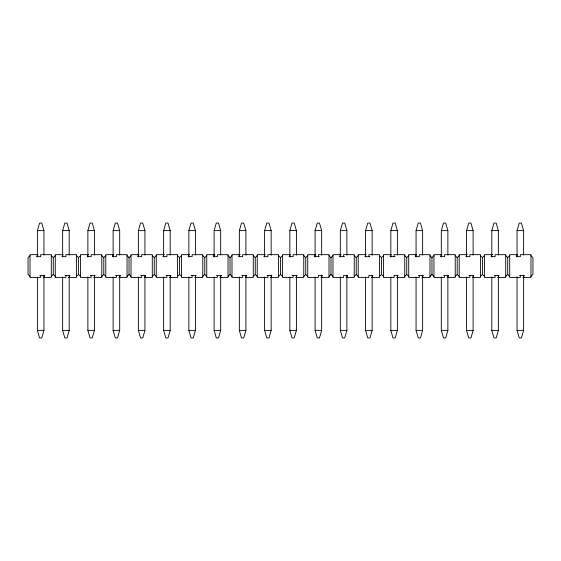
<?xml version="1.0" encoding="UTF-8"?>
<svg xmlns="http://www.w3.org/2000/svg" width="561" height="561" viewBox="0 0 561 561"><rect width="100%" height="100%" fill="white"/><g stroke="black" fill="none" stroke-linecap="round" stroke-linejoin="round"><path stroke-width="0.84" d="M37.391 256.868L37.391 230.606L39.579 223.054L41.766 223.054L43.954 230.606L43.954 255.115M62.636 256.868L62.636 230.606L64.824 223.054L67.011 223.054L69.199 230.606L69.199 255.115M43.954 275.248L43.954 330.394L41.766 337.946L39.579 337.946L37.391 330.394L37.391 277.001M87.881 256.868L87.881 230.606L90.069 223.054L92.256 223.054L94.444 230.606L94.444 255.115M69.199 275.248L69.199 330.394L67.011 337.946L64.824 337.946L62.636 330.394L62.636 277.001M113.126 256.868L113.126 230.606L115.314 223.054L117.501 223.054L119.689 230.606L119.689 255.115M94.444 275.248L94.444 330.394L92.256 337.946L90.069 337.946L87.881 330.394L87.881 277.001M138.371 256.868L138.371 230.606L140.559 223.054L142.746 223.054L144.934 230.606L144.934 255.115M119.689 275.248L119.689 330.394L117.501 337.946L115.314 337.946L113.126 330.394L113.126 277.001M163.616 256.868L163.616 230.606L165.804 223.054L167.991 223.054L170.179 230.606L170.179 255.115M144.934 275.248L144.934 330.394L142.746 337.946L140.559 337.946L138.371 330.394L138.371 277.001M188.861 256.868L188.861 230.606L191.049 223.054L193.236 223.054L195.424 230.606L195.424 255.115M170.179 275.248L170.179 330.394L167.991 337.946L165.804 337.946L163.616 330.394L163.616 277.001M214.106 256.868L214.106 230.606L216.294 223.054L218.481 223.054L220.669 230.606L220.669 255.115M195.424 275.248L195.424 330.394L193.236 337.946L191.049 337.946L188.861 330.394L188.861 277.001M239.351 256.868L239.351 230.606L241.539 223.054L243.726 223.054L245.914 230.606L245.914 255.115M220.669 275.248L220.669 330.394L218.481 337.946L216.294 337.946L214.106 330.394L214.106 277.001M264.596 256.868L264.596 230.606L266.784 223.054L268.971 223.054L271.159 230.606L271.159 255.115M245.914 275.248L245.914 330.394L243.726 337.946L241.539 337.946L239.351 330.394L239.351 277.001M289.841 256.868L289.841 230.606L292.029 223.054L294.216 223.054L296.404 230.606L296.404 255.115M271.159 275.248L271.159 330.394L268.971 337.946L266.784 337.946L264.596 330.394L264.596 277.001M315.086 256.868L315.086 230.606L317.274 223.054L319.461 223.054L321.649 230.606L321.649 255.115M296.404 275.248L296.404 330.394L294.216 337.946L292.029 337.946L289.841 330.394L289.841 277.001M340.331 256.868L340.331 230.606L342.519 223.054L344.706 223.054L346.894 230.606L346.894 255.115M321.649 275.248L321.649 330.394L319.461 337.946L317.274 337.946L315.086 330.394L315.086 277.001M365.576 256.868L365.576 230.606L367.764 223.054L369.951 223.054L372.139 230.606L372.139 255.115M346.894 275.248L346.894 330.394L344.706 337.946L342.519 337.946L340.331 330.394L340.331 277.001M390.821 256.868L390.821 230.606L393.009 223.054L395.196 223.054L397.384 230.606L397.384 255.115M372.139 275.248L372.139 330.394L369.951 337.946L367.764 337.946L365.576 330.394L365.576 277.001M416.066 256.868L416.066 230.606L418.254 223.054L420.441 223.054L422.629 230.606L422.629 255.115M397.384 275.248L397.384 330.394L395.196 337.946L393.009 337.946L390.821 330.394L390.821 277.001M441.311 256.868L441.311 230.606L443.499 223.054L445.686 223.054L447.874 230.606L447.874 255.115M422.629 275.248L422.629 330.394L420.441 337.946L418.254 337.946L416.066 330.394L416.066 277.001M466.556 256.868L466.556 230.606L468.744 223.054L470.931 223.054L473.119 230.606L473.119 255.115M447.874 275.248L447.874 330.394L445.686 337.946L443.499 337.946L441.311 330.394L441.311 277.001M491.801 256.868L491.801 230.606L493.989 223.054L496.176 223.054L498.364 230.606L498.364 255.115M473.119 275.248L473.119 330.394L470.931 337.946L468.744 337.946L466.556 330.394L466.556 277.001M517.046 256.868L517.046 230.606L519.234 223.054L521.421 223.054L523.609 230.606L523.609 255.115M498.364 275.248L498.364 330.394L496.176 337.946L493.989 337.946L491.801 330.394L491.801 277.001M523.609 275.248L523.609 330.394L521.421 337.946L519.234 337.946L517.046 330.394L517.046 277.001M30.035 255.655L28.05 257.639L28.05 274.434L30.035 276.426M55.28 276.426L53.295 274.434L53.295 257.639L55.28 255.655M51.31 276.426L53.295 274.434M80.525 276.426L78.54 274.434L78.54 257.639L80.525 255.655M76.555 276.426L78.54 274.434M101.8 276.426L103.785 274.434L103.785 257.639L105.77 255.655M127.045 276.426L129.03 274.434L129.03 257.639L131.015 255.655M152.29 276.426L154.275 274.434L154.275 257.639L156.26 255.655M177.535 276.426L179.52 274.434L179.52 257.639L181.505 255.655M202.78 276.426L204.765 274.434L204.765 257.639L206.75 255.655M228.025 276.426L230.01 274.434L230.01 257.639L231.995 255.655M257.24 276.426L255.255 274.434L255.255 257.639L257.24 255.655M253.27 276.426L255.255 274.434M278.515 276.426L280.5 274.434L280.5 257.639L282.485 255.655M307.73 276.426L305.745 274.434L305.745 257.639L307.73 255.655M303.76 276.426L305.745 274.434M329.005 276.426L330.99 274.434L330.99 257.639L332.975 255.655M354.25 276.426L356.235 274.434L356.235 257.639L358.22 255.655M383.465 276.426L381.48 274.434L381.48 257.639L383.465 255.655M379.495 276.426L381.48 274.434M408.71 276.426L406.725 274.434L406.725 257.639L408.71 255.655M404.74 276.426L406.725 274.434M429.985 276.426L431.97 274.434L431.97 257.639L433.955 255.655M455.23 276.426L457.215 274.434L457.215 257.639L459.2 255.655M480.475 276.426L482.46 274.434L482.46 257.639L484.445 255.655M505.72 276.426L507.705 274.434L507.705 257.639L509.69 255.655M530.965 276.426L532.95 274.434L532.95 257.639L530.965 255.655M37.391 230.606L43.954 230.606M62.636 230.606L69.199 230.606M87.881 230.606L94.444 230.606M113.126 230.606L119.689 230.606M138.371 230.606L144.934 230.606M163.616 230.606L170.179 230.606M188.861 230.606L195.424 230.606M214.106 230.606L220.669 230.606M239.351 230.606L245.914 230.606M264.596 230.606L271.159 230.606M289.841 230.606L296.404 230.606M315.086 230.606L321.649 230.606M340.331 230.606L346.894 230.606M365.576 230.606L372.139 230.606M390.821 230.606L397.384 230.606M416.066 230.606L422.629 230.606M441.311 230.606L447.874 230.606M466.556 230.606L473.119 230.606M491.801 230.606L498.364 230.606M517.046 230.606L523.609 230.606M38.218 254.659L30.035 254.659L30.035 277.422L40.672 277.422L40.672 275.43M63.463 254.659L55.28 254.659L55.28 277.422L65.918 277.422L65.918 275.43M88.708 254.659L80.525 254.659L80.525 277.422L91.163 277.422L91.163 275.43M113.953 254.659L105.77 254.659L105.77 277.422L116.408 277.422L116.408 275.43M139.198 254.659L131.015 254.659L131.015 277.422L141.653 277.422L141.653 275.43M164.443 254.659L156.26 254.659L156.26 277.422L166.898 277.422L166.898 275.43M189.688 254.659L181.505 254.659L181.505 277.422L192.143 277.422L192.143 275.43M214.933 254.659L206.75 254.659L206.75 277.422L217.388 277.422L217.388 275.43M240.178 254.659L231.995 254.659L231.995 277.422L242.633 277.422L242.633 275.43M265.423 254.659L257.24 254.659L257.24 277.422L267.877 277.422L267.877 275.43M290.668 254.659L282.485 254.659L282.485 277.422L293.123 277.422L293.123 275.43M315.913 254.659L307.73 254.659L307.73 277.422L318.368 277.422L318.368 275.43L322.4 275.43M341.158 254.659L332.975 254.659L332.975 277.422L343.613 277.422L343.613 275.43L347.645 275.43M366.403 254.659L358.22 254.659L358.22 277.422L368.858 277.422L368.858 275.43L372.89 275.43M391.648 254.659L383.465 254.659L383.465 277.422L394.103 277.422L394.103 275.43L398.135 275.43M416.893 254.659L408.71 254.659L408.71 277.422L419.348 277.422L419.348 275.43M442.138 254.659L433.955 254.659L433.955 277.422L444.593 277.422L444.593 275.43M467.383 254.659L459.2 254.659L459.2 277.422L469.838 277.422L469.838 275.43M492.628 254.659L484.445 254.659L484.445 277.422L495.083 277.422L495.083 275.43M517.873 254.659L509.69 254.659L509.69 277.422L520.327 277.422L520.327 275.43M36.64 256.643L40.672 256.643L40.672 254.659L51.31 254.659L51.31 277.422L43.127 277.422M61.885 256.643L65.918 256.643L65.918 254.659L76.555 254.659L76.555 277.422L68.372 277.422M87.13 256.643L91.163 256.643L91.163 254.659L101.8 254.659L101.8 277.422L93.617 277.422M112.375 256.643L116.408 256.643L116.408 254.659L127.045 254.659L127.045 277.422L118.862 277.422M137.62 256.643L141.653 256.643L141.653 254.659L152.29 254.659L152.29 277.422L144.107 277.422M162.865 256.643L166.898 256.643L166.898 254.659L177.535 254.659L177.535 277.422L169.352 277.422M188.11 256.643L192.143 256.643L192.143 254.659L202.78 254.659L202.78 277.422L194.597 277.422M213.355 256.643L217.388 256.643L217.388 254.659L228.025 254.659L228.025 277.422L219.842 277.422M238.6 256.643L242.633 256.643L242.633 254.659L253.27 254.659L253.27 277.422L245.087 277.422M263.845 256.643L267.877 256.643L267.877 254.659L278.515 254.659L278.515 277.422L270.332 277.422M289.09 256.643L293.123 256.643L293.123 254.659L303.76 254.659L303.76 277.422L295.577 277.422M314.335 256.643L319.237 256.643M339.58 256.643L344.482 256.643M364.825 256.643L369.727 256.643M390.07 256.643L394.972 256.643M415.315 256.643L419.348 256.643L419.348 254.659L429.985 254.659L429.985 277.422L421.802 277.422M440.56 256.643L444.593 256.643L444.593 254.659L455.23 254.659L455.23 277.422L447.047 277.422M465.805 256.643L469.838 256.643L469.838 254.659L480.475 254.659L480.475 277.422L472.292 277.422M491.05 256.643L495.083 256.643L495.083 254.659L505.72 254.659L505.72 277.422L497.537 277.422M516.295 256.643L520.327 256.643L520.327 254.659L530.965 254.659L530.965 277.422L522.782 277.422M39.803 275.43L44.705 275.43M65.048 275.43L69.95 275.43M90.293 275.43L95.195 275.43M115.538 275.43L120.44 275.43M140.783 275.43L145.685 275.43M166.028 275.43L170.93 275.43M191.273 275.43L196.175 275.43M216.518 275.43L221.42 275.43M241.763 275.43L246.665 275.43M267.008 275.43L271.91 275.43M292.253 275.43L297.155 275.43M418.478 275.43L423.38 275.43M443.723 275.43L448.625 275.43M468.968 275.43L473.87 275.43M494.213 275.43L499.115 275.43M519.458 275.43L524.36 275.43M320.822 277.422L329.005 277.422L329.005 254.659L318.368 254.659L318.368 256.643M346.067 277.422L354.25 277.422L354.25 254.659L343.613 254.659L343.613 256.643M371.312 277.422L379.495 277.422L379.495 254.659L368.858 254.659L368.858 256.643M396.557 277.422L404.74 277.422L404.74 254.659L394.103 254.659L394.103 256.643M37.391 330.394L43.954 330.394M62.636 330.394L69.199 330.394M87.881 330.394L94.444 330.394M113.126 330.394L119.689 330.394M138.371 330.394L144.934 330.394M163.616 330.394L170.179 330.394M188.861 330.394L195.424 330.394M214.106 330.394L220.669 330.394M239.351 330.394L245.914 330.394M264.596 330.394L271.159 330.394M289.841 330.394L296.404 330.394M315.086 330.394L321.649 330.394M340.331 330.394L346.894 330.394M365.576 330.394L372.139 330.394M390.821 330.394L397.384 330.394M416.066 330.394L422.629 330.394M441.311 330.394L447.874 330.394M466.556 330.394L473.119 330.394M491.801 330.394L498.364 330.394M517.046 330.394L523.609 330.394M505.72 255.655L507.705 257.639M507.705 274.434L509.69 276.426M480.475 255.655L482.46 257.639M482.46 274.434L484.445 276.426M455.23 255.655L457.215 257.639M457.215 274.434L459.2 276.426M429.985 255.655L431.97 257.639M431.97 274.434L433.955 276.426M404.74 255.655L406.725 257.639M379.495 255.655L381.48 257.639M354.25 255.655L356.235 257.639M356.235 274.434L358.22 276.426M329.005 255.655L330.99 257.639M330.99 274.434L332.975 276.426M303.76 255.655L305.745 257.639M278.515 255.655L280.5 257.639M280.5 274.434L282.485 276.426M253.27 255.655L255.255 257.639M228.025 255.655L230.01 257.639M230.01 274.434L231.995 276.426M202.78 255.655L204.765 257.639M204.765 274.434L206.75 276.426M177.535 255.655L179.52 257.639M179.52 274.434L181.505 276.426M152.29 255.655L154.275 257.639M154.275 274.434L156.26 276.426M127.045 255.655L129.03 257.639M129.03 274.434L131.015 276.426M101.8 255.655L103.785 257.639M103.785 274.434L105.77 276.426M76.555 255.655L78.54 257.639M51.31 255.655L53.295 257.639M523.806 275.43L523.806 277.422M516.849 254.659L516.849 256.643M498.561 275.43L498.561 277.422M491.604 254.659L491.604 256.643M473.316 275.43L473.316 277.422M466.359 254.659L466.359 256.643M448.071 275.43L448.071 277.422M441.114 254.659L441.114 256.643M422.826 275.43L422.826 277.422M415.869 254.659L415.869 256.643M397.581 275.43L397.581 277.422M390.624 254.659L390.624 256.643M372.336 275.43L372.336 277.422M365.379 254.659L365.379 256.643M347.091 275.43L347.091 277.422M340.134 254.659L340.134 256.643M321.846 275.43L321.846 277.422M314.889 254.659L314.889 256.643M296.601 275.43L296.601 277.422M289.644 254.659L289.644 256.643M271.356 275.43L271.356 277.422M264.399 254.659L264.399 256.643M246.111 275.43L246.111 277.422M239.154 254.659L239.154 256.643M220.866 275.43L220.866 277.422M213.909 254.659L213.909 256.643M195.621 275.43L195.621 277.422M188.664 254.659L188.664 256.643M170.376 275.43L170.376 277.422M163.419 254.659L163.419 256.643M145.131 275.43L145.131 277.422M138.174 254.659L138.174 256.643M119.886 275.43L119.886 277.422M112.929 254.659L112.929 256.643M94.641 275.43L94.641 277.422M87.684 254.659L87.684 256.643M69.396 275.43L69.396 277.422M62.439 254.659L62.439 256.643M44.151 275.43L44.151 277.422M37.194 254.659L37.194 256.643"/></g></svg>
